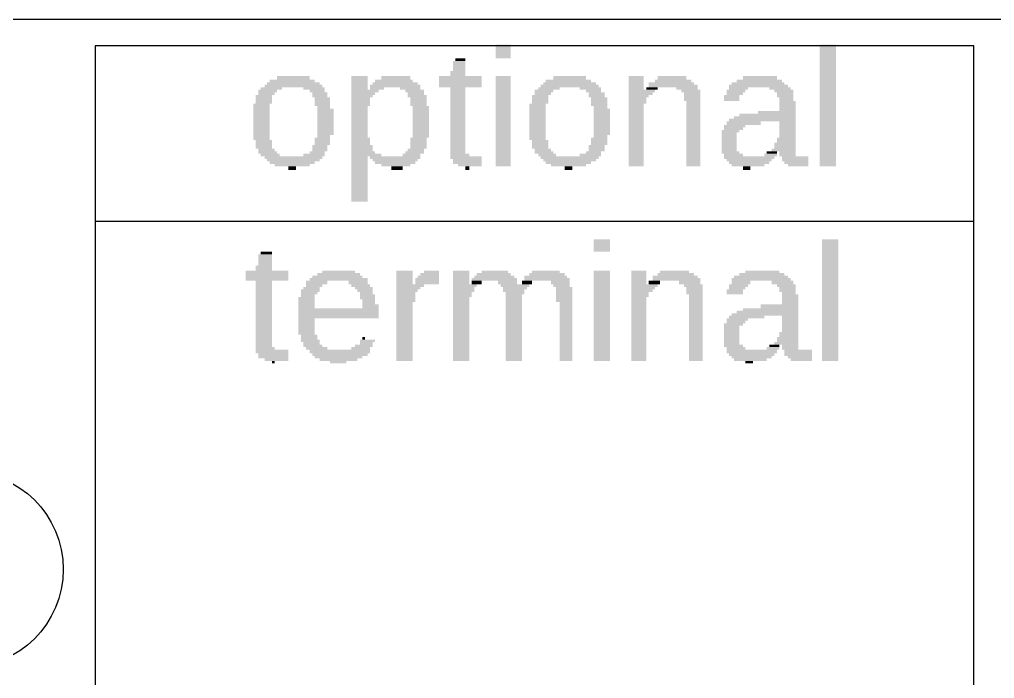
# Model space of a CAD drawing. Extents: x 0 to 25.4, y 0 to 17.8.
# Drawn here: x 8.5 to 16.26, y 12.53 to 17.78 of the extents above; entities that cross this region are included whole.
import ezdxf

# ---------------------------------------------------------------- set-up
doc = ezdxf.new("R2010")
doc.units = 0
for name, color, linetype in [('170', 40, 'CONTINUOUS'), ('20', 53, 'CONTINUOUS'), ('21', 53, 'CONTINUOUS')]:
    doc.layers.add(name, color=color, linetype=linetype)

# ---------------------------------------------------------------- blocks, each defined once
blk = doc.blocks.new('RECT')
blk.add_solid([(-0.5, -0.5), (0.5, -0.5), (-0.5, 0.5), (0.5, 0.5)])

msp = doc.modelspace()

# ---------------------------------------------------------------- linework, layer by layer
at = {"layer": '20'}
msp.add_line((22.86, 17.78), (2.54, 17.78), dxfattribs=at)
at = {"layer": '21'}
for p, q in [((16.1, 17.57), (9.1, 17.57)), ((9.1, 17.57), (9.1, 16.17)), ((16.1, 16.17), (16.1, 17.57)), ((9.1, 16.17), (9.1, 10.57)), ((16.1, 16.17), (9.1, 16.17)), ((16.1, 10.57), (16.1, 16.17))]:
    msp.add_line(p, q, dxfattribs=at)
msp.add_circle((8.0645, 13.3985), 0.7817, dxfattribs=at)

# ---------------------------------------------------------------- block references
at = {"layer": '170'}
for p, xscale, yscale in [((12.35, 17.5695), 0.12, 0.02), ((12.35, 17.5495), 0.12, 0.02), ((14.935, 17.5695), 0.13, 0.02), ((14.935, 17.5495), 0.13, 0.02), ((12.35, 17.5295), 0.12, 0.02), ((12.35, 17.5045), 0.12, 0.03), ((12.35, 17.4795), 0.12, 0.02), ((14.935, 17.5295), 0.13, 0.02), ((14.935, 17.5045), 0.13, 0.03), ((14.935, 17.4795), 0.13, 0.02), ((12, 17.4395), 0.1, 0.02), ((12, 17.4195), 0.1, 0.02), ((12, 17.3995), 0.1, 0.02), ((12.01, 17.4595), 0.08, 0.02), ((14.935, 17.4595), 0.13, 0.02), ((14.935, 17.4395), 0.13, 0.02), ((14.935, 17.4195), 0.13, 0.02), ((14.935, 17.3995), 0.13, 0.02), ((10.68, 17.3145), 0.26, 0.03), ((11.205, 17.3145), 0.13, 0.03), ((11.495, 17.3145), 0.23, 0.03), ((12.01, 17.3145), 0.34, 0.03), ((11.99, 17.3595), 0.12, 0.02), ((11.99, 17.3395), 0.12, 0.02), ((12, 17.3795), 0.1, 0.02), ((12.35, 17.3145), 0.12, 0.03), ((12.88, 17.3145), 0.26, 0.03), ((13.41, 17.3145), 0.12, 0.03), ((13.695, 17.3145), 0.23, 0.03), ((14.395, 17.3145), 0.27, 0.03), ((14.935, 17.3795), 0.13, 0.02), ((14.935, 17.3595), 0.13, 0.02), ((14.935, 17.3395), 0.13, 0.02), ((14.935, 17.3145), 0.13, 0.03), ((10.505, 17.2295), 0.17, 0.02), ((10.68, 17.2495), 0.46, 0.02), ((10.68, 17.2695), 0.42, 0.02), ((10.67, 17.2895), 0.36, 0.02), ((10.845, 17.2295), 0.17, 0.02), ((11.205, 17.2895), 0.13, 0.02), ((11.205, 17.2695), 0.13, 0.02), ((11.205, 17.2495), 0.13, 0.02), ((11.205, 17.2295), 0.13, 0.02), ((11.49, 17.2495), 0.4, 0.02), ((11.345, 17.2295), 0.11, 0.02), ((11.49, 17.2695), 0.36, 0.02), ((11.48, 17.2895), 0.3, 0.02), ((11.61, 17.2295), 0.16, 0.02), ((12.01, 17.2895), 0.34, 0.02), ((12.01, 17.2695), 0.34, 0.02), ((12.01, 17.2495), 0.34, 0.02), ((11.99, 17.2295), 0.12, 0.02), ((12.35, 17.2895), 0.12, 0.02), ((12.35, 17.2695), 0.12, 0.02), ((12.35, 17.2495), 0.12, 0.02), ((12.35, 17.2295), 0.12, 0.02), ((12.715, 17.2295), 0.17, 0.02), ((12.88, 17.2495), 0.46, 0.02), ((12.88, 17.2695), 0.42, 0.02), ((12.87, 17.2895), 0.36, 0.02), ((13.045, 17.2295), 0.17, 0.02), ((13.41, 17.2895), 0.12, 0.02), ((13.41, 17.2695), 0.12, 0.02), ((13.41, 17.2495), 0.12, 0.02), ((13.41, 17.2295), 0.12, 0.02), ((13.535, 17.2295), 0.09, 0.02), ((13.69, 17.2695), 0.36, 0.02), ((13.705, 17.2495), 0.39, 0.02), ((13.705, 17.2895), 0.29, 0.02), ((13.815, 17.2295), 0.17, 0.02), ((14.385, 17.2495), 0.47, 0.02), ((14.225, 17.2295), 0.15, 0.02), ((14.38, 17.2695), 0.42, 0.02), ((14.39, 17.2895), 0.36, 0.02), ((14.555, 17.2295), 0.17, 0.02), ((14.935, 17.2895), 0.13, 0.02), ((14.935, 17.2695), 0.13, 0.02), ((14.935, 17.2495), 0.13, 0.02), ((14.935, 17.2295), 0.13, 0.02), ((10.445, 17.1695), 0.13, 0.02), ((10.475, 17.2095), 0.15, 0.02), ((10.465, 17.1895), 0.13, 0.02), ((10.87, 17.2095), 0.12, 0.02), ((10.89, 17.1895), 0.12, 0.02), ((10.89, 17.1695), 0.12, 0.02), ((11.25, 17.2095), 0.22, 0.02), ((11.235, 17.1895), 0.19, 0.02), ((11.225, 17.1695), 0.17, 0.02), ((11.645, 17.2095), 0.15, 0.02), ((11.655, 17.1895), 0.13, 0.02), ((11.665, 17.1695), 0.15, 0.02), ((11.99, 17.2095), 0.12, 0.02), ((11.99, 17.1895), 0.12, 0.02), ((11.99, 17.1695), 0.12, 0.02), ((12.35, 17.2095), 0.12, 0.02), ((12.35, 17.1895), 0.12, 0.02), ((12.35, 17.1695), 0.12, 0.02), ((12.645, 17.1695), 0.13, 0.02), ((12.675, 17.2095), 0.15, 0.02), ((12.665, 17.1895), 0.13, 0.02), ((13.07, 17.2095), 0.12, 0.02), ((13.095, 17.1895), 0.13, 0.02), ((13.095, 17.1695), 0.13, 0.02), ((13.455, 17.2095), 0.21, 0.02), ((13.445, 17.1895), 0.19, 0.02), ((13.43, 17.1695), 0.16, 0.02), ((13.845, 17.2095), 0.15, 0.02), ((13.855, 17.1895), 0.13, 0.02), ((13.855, 17.1695), 0.13, 0.02), ((14.17, 17.1695), 0.12, 0.02), ((14.205, 17.2095), 0.15, 0.02), ((14.195, 17.1895), 0.13, 0.02), ((14.585, 17.2095), 0.15, 0.02), ((14.595, 17.1895), 0.13, 0.02), ((14.595, 17.1695), 0.13, 0.02), ((14.935, 17.2095), 0.13, 0.02), ((14.935, 17.1895), 0.13, 0.02), ((14.935, 17.1695), 0.13, 0.02), ((10.425, 17.0995), 0.13, 0.02), ((10.425, 17.0795), 0.13, 0.02), ((10.445, 17.1445), 0.13, 0.03), ((10.445, 17.1195), 0.13, 0.02), ((10.91, 17.1445), 0.12, 0.03), ((10.91, 17.1195), 0.12, 0.02), ((10.91, 17.0995), 0.12, 0.02), ((10.92, 17.0795), 0.1, 0.02), ((11.215, 17.1445), 0.15, 0.03), ((11.215, 17.1195), 0.15, 0.02), ((11.215, 17.0995), 0.15, 0.02), ((11.205, 17.0795), 0.13, 0.02), ((11.675, 17.1445), 0.13, 0.03), ((11.675, 17.1195), 0.13, 0.02), ((11.675, 17.0995), 0.13, 0.02), ((11.695, 17.0795), 0.13, 0.02), ((11.99, 17.1445), 0.12, 0.03), ((11.99, 17.1195), 0.12, 0.02), ((11.99, 17.0995), 0.12, 0.02), ((11.99, 17.0795), 0.12, 0.02), ((12.35, 17.1445), 0.12, 0.03), ((12.35, 17.1195), 0.12, 0.02), ((12.35, 17.0995), 0.12, 0.02), ((12.35, 17.0795), 0.12, 0.02), ((12.625, 17.0995), 0.13, 0.02), ((12.625, 17.0795), 0.13, 0.02), ((12.645, 17.1445), 0.13, 0.03), ((12.645, 17.1195), 0.13, 0.02), ((13.115, 17.1445), 0.13, 0.03), ((13.115, 17.1195), 0.13, 0.02), ((13.115, 17.0995), 0.13, 0.02), ((13.125, 17.0795), 0.11, 0.02), ((13.42, 17.1445), 0.14, 0.03), ((13.42, 17.1195), 0.14, 0.02), ((13.41, 17.0995), 0.12, 0.02), ((13.41, 17.0795), 0.12, 0.02), ((13.855, 17.1445), 0.13, 0.03), ((13.865, 17.1195), 0.11, 0.02), ((13.865, 17.0995), 0.11, 0.02), ((13.865, 17.0795), 0.11, 0.02), ((14.17, 17.1445), 0.12, 0.03), ((14.605, 17.1445), 0.11, 0.03), ((14.615, 17.1195), 0.13, 0.02), ((14.615, 17.0995), 0.13, 0.02), ((14.615, 17.0795), 0.13, 0.02), ((14.935, 17.1445), 0.13, 0.03), ((14.935, 17.1195), 0.13, 0.02), ((14.935, 17.0995), 0.13, 0.02), ((14.935, 17.0795), 0.13, 0.02), ((10.425, 17.0595), 0.13, 0.02), ((10.425, 17.0395), 0.13, 0.02), ((10.425, 17.0195), 0.13, 0.02), ((10.425, 16.9995), 0.13, 0.02), ((10.935, 17.0595), 0.13, 0.02), ((10.935, 17.0395), 0.13, 0.02), ((10.935, 17.0195), 0.13, 0.02), ((10.935, 16.9995), 0.13, 0.02), ((11.205, 17.0595), 0.13, 0.02), ((11.205, 17.0395), 0.13, 0.02), ((11.205, 17.0195), 0.13, 0.02), ((11.205, 16.9995), 0.13, 0.02), ((11.695, 17.0595), 0.13, 0.02), ((11.695, 17.0395), 0.13, 0.02), ((11.695, 17.0195), 0.13, 0.02), ((11.695, 16.9995), 0.13, 0.02), ((11.99, 17.0595), 0.12, 0.02), ((11.99, 17.0395), 0.12, 0.02), ((11.99, 17.0195), 0.12, 0.02), ((11.99, 16.9995), 0.12, 0.02), ((12.35, 17.0595), 0.12, 0.02), ((12.35, 17.0395), 0.12, 0.02), ((12.35, 17.0195), 0.12, 0.02), ((12.35, 16.9995), 0.12, 0.02), ((12.625, 17.0595), 0.13, 0.02), ((12.625, 17.0395), 0.13, 0.02), ((12.625, 17.0195), 0.13, 0.02), ((12.625, 16.9995), 0.13, 0.02), ((13.135, 17.0595), 0.13, 0.02), ((13.135, 17.0395), 0.13, 0.02), ((13.135, 17.0195), 0.13, 0.02), ((13.135, 16.9995), 0.13, 0.02), ((13.41, 17.0595), 0.12, 0.02), ((13.41, 17.0395), 0.12, 0.02), ((13.41, 17.0195), 0.12, 0.02), ((13.41, 16.9995), 0.12, 0.02), ((13.865, 17.0595), 0.11, 0.02), ((13.865, 17.0395), 0.11, 0.02), ((13.865, 17.0195), 0.11, 0.02), ((13.865, 16.9995), 0.11, 0.02), ((14.435, 16.9995), 0.49, 0.02), ((14.455, 17.0195), 0.45, 0.02), ((14.53, 17.0395), 0.3, 0.02), ((14.615, 17.0595), 0.13, 0.02), ((14.935, 17.0595), 0.13, 0.02), ((14.935, 17.0395), 0.13, 0.02), ((14.935, 17.0195), 0.13, 0.02), ((14.935, 16.9995), 0.13, 0.02), ((10.425, 16.9795), 0.13, 0.02), ((10.425, 16.9545), 0.13, 0.03), ((10.425, 16.9295), 0.13, 0.02), ((10.935, 16.9795), 0.13, 0.02), ((10.935, 16.9545), 0.13, 0.03), ((10.935, 16.9295), 0.13, 0.02), ((11.205, 16.9795), 0.13, 0.02), ((11.205, 16.9545), 0.13, 0.03), ((11.205, 16.9295), 0.13, 0.02), ((11.695, 16.9795), 0.13, 0.02), ((11.695, 16.9545), 0.13, 0.03), ((11.695, 16.9295), 0.13, 0.02), ((11.99, 16.9795), 0.12, 0.02), ((11.99, 16.9545), 0.12, 0.03), ((11.99, 16.9295), 0.12, 0.02), ((12.35, 16.9795), 0.12, 0.02), ((12.35, 16.9545), 0.12, 0.03), ((12.35, 16.9295), 0.12, 0.02), ((12.625, 16.9795), 0.13, 0.02), ((12.625, 16.9545), 0.13, 0.03), ((12.625, 16.9295), 0.13, 0.02), ((13.135, 16.9795), 0.13, 0.02), ((13.135, 16.9545), 0.13, 0.03), ((13.135, 16.9295), 0.13, 0.02), ((13.41, 16.9795), 0.12, 0.02), ((13.41, 16.9545), 0.12, 0.03), ((13.41, 16.9295), 0.12, 0.02), ((13.865, 16.9795), 0.11, 0.02), ((13.865, 16.9545), 0.11, 0.03), ((13.865, 16.9295), 0.11, 0.02), ((14.195, 16.9295), 0.17, 0.02), ((14.265, 16.9545), 0.27, 0.03), ((14.415, 16.9795), 0.53, 0.02), ((14.615, 16.9545), 0.13, 0.03), ((14.615, 16.9295), 0.13, 0.02), ((14.935, 16.9795), 0.13, 0.02), ((14.935, 16.9545), 0.13, 0.03), ((14.935, 16.9295), 0.13, 0.02), ((10.425, 16.9095), 0.13, 0.02), ((10.425, 16.8895), 0.13, 0.02), ((10.425, 16.8695), 0.13, 0.02), ((10.425, 16.8495), 0.13, 0.02), ((10.935, 16.9095), 0.13, 0.02), ((10.935, 16.8895), 0.13, 0.02), ((10.935, 16.8695), 0.13, 0.02), ((10.92, 16.8495), 0.1, 0.02), ((11.205, 16.9095), 0.13, 0.02), ((11.205, 16.8895), 0.13, 0.02), ((11.205, 16.8695), 0.13, 0.02), ((11.205, 16.8495), 0.13, 0.02), ((11.695, 16.9095), 0.13, 0.02), ((11.695, 16.8895), 0.13, 0.02), ((11.695, 16.8695), 0.13, 0.02), ((11.695, 16.8495), 0.13, 0.02), ((11.99, 16.9095), 0.12, 0.02), ((11.99, 16.8895), 0.12, 0.02), ((11.99, 16.8695), 0.12, 0.02), ((11.99, 16.8495), 0.12, 0.02), ((12.35, 16.9095), 0.12, 0.02), ((12.35, 16.8895), 0.12, 0.02), ((12.35, 16.8695), 0.12, 0.02), ((12.35, 16.8495), 0.12, 0.02), ((12.625, 16.9095), 0.13, 0.02), ((12.625, 16.8895), 0.13, 0.02), ((12.625, 16.8695), 0.13, 0.02), ((12.625, 16.8495), 0.13, 0.02), ((13.135, 16.9095), 0.13, 0.02), ((13.135, 16.8895), 0.13, 0.02), ((13.135, 16.8695), 0.13, 0.02), ((13.125, 16.8495), 0.11, 0.02), ((13.41, 16.9095), 0.12, 0.02), ((13.41, 16.8895), 0.12, 0.02), ((13.41, 16.8695), 0.12, 0.02), ((13.41, 16.8495), 0.12, 0.02), ((13.865, 16.9095), 0.11, 0.02), ((13.865, 16.8895), 0.11, 0.02), ((13.865, 16.8695), 0.11, 0.02), ((13.865, 16.8495), 0.11, 0.02), ((14.16, 16.8895), 0.14, 0.02), ((14.15, 16.8695), 0.12, 0.02), ((14.15, 16.8495), 0.12, 0.02), ((14.185, 16.9095), 0.15, 0.02), ((14.615, 16.9095), 0.13, 0.02), ((14.615, 16.8895), 0.13, 0.02), ((14.615, 16.8695), 0.13, 0.02), ((14.615, 16.8495), 0.13, 0.02), ((14.935, 16.9095), 0.13, 0.02), ((14.935, 16.8895), 0.13, 0.02), ((14.935, 16.8695), 0.13, 0.02), ((14.935, 16.8495), 0.13, 0.02), ((10.425, 16.8295), 0.13, 0.02), ((10.445, 16.8095), 0.13, 0.02), ((10.445, 16.7895), 0.13, 0.02), ((10.445, 16.7645), 0.13, 0.03), ((10.89, 16.7645), 0.12, 0.03), ((10.91, 16.8295), 0.12, 0.02), ((10.91, 16.8095), 0.12, 0.02), ((10.91, 16.7895), 0.12, 0.02), ((11.215, 16.8295), 0.15, 0.02), ((11.215, 16.8095), 0.15, 0.02), ((11.215, 16.7895), 0.15, 0.02), ((11.225, 16.7645), 0.17, 0.03), ((11.675, 16.8295), 0.13, 0.02), ((11.675, 16.8095), 0.13, 0.02), ((11.675, 16.7895), 0.13, 0.02), ((11.675, 16.7645), 0.13, 0.03), ((11.99, 16.8295), 0.12, 0.02), ((11.99, 16.8095), 0.12, 0.02), ((11.99, 16.7895), 0.12, 0.02), ((11.99, 16.7645), 0.12, 0.03), ((12.35, 16.8295), 0.12, 0.02), ((12.35, 16.8095), 0.12, 0.02), ((12.35, 16.7895), 0.12, 0.02), ((12.35, 16.7645), 0.12, 0.03), ((12.625, 16.8295), 0.13, 0.02), ((12.645, 16.8095), 0.13, 0.02), ((12.645, 16.7895), 0.13, 0.02), ((12.645, 16.7645), 0.13, 0.03), ((13.095, 16.7645), 0.13, 0.03), ((13.115, 16.8295), 0.13, 0.02), ((13.115, 16.8095), 0.13, 0.02), ((13.115, 16.7895), 0.13, 0.02), ((13.41, 16.8295), 0.12, 0.02), ((13.41, 16.8095), 0.12, 0.02), ((13.41, 16.7895), 0.12, 0.02), ((13.41, 16.7645), 0.12, 0.03), ((13.865, 16.8295), 0.11, 0.02), ((13.865, 16.8095), 0.11, 0.02), ((13.865, 16.7895), 0.11, 0.02), ((13.865, 16.7645), 0.11, 0.03), ((14.15, 16.8295), 0.12, 0.02), ((14.15, 16.8095), 0.12, 0.02), ((14.15, 16.7895), 0.12, 0.02), ((14.15, 16.7645), 0.12, 0.03), ((14.595, 16.7895), 0.17, 0.02), ((14.595, 16.7645), 0.17, 0.03), ((14.605, 16.8295), 0.15, 0.02), ((14.605, 16.8095), 0.15, 0.02), ((14.935, 16.8295), 0.13, 0.02), ((14.935, 16.8095), 0.13, 0.02), ((14.935, 16.7895), 0.13, 0.02), ((14.935, 16.7645), 0.13, 0.03), ((10.465, 16.7395), 0.13, 0.02), ((10.475, 16.7195), 0.15, 0.02), ((10.495, 16.6995), 0.15, 0.02), ((10.845, 16.6995), 0.17, 0.02), ((10.87, 16.7195), 0.12, 0.02), ((10.89, 16.7395), 0.12, 0.02), ((11.225, 16.7395), 0.17, 0.02), ((11.235, 16.7195), 0.19, 0.02), ((11.26, 16.6995), 0.24, 0.02), ((11.62, 16.6995), 0.14, 0.02), ((11.645, 16.7195), 0.15, 0.02), ((11.655, 16.7395), 0.13, 0.02), ((11.99, 16.7395), 0.12, 0.02), ((11.99, 16.7195), 0.12, 0.02), ((12.005, 16.6995), 0.15, 0.02), ((12.35, 16.7395), 0.12, 0.02), ((12.35, 16.7195), 0.12, 0.02), ((12.35, 16.6995), 0.12, 0.02), ((12.665, 16.7395), 0.13, 0.02), ((12.675, 16.7195), 0.15, 0.02), ((12.7, 16.6995), 0.14, 0.02), ((13.045, 16.6995), 0.17, 0.02), ((13.07, 16.7195), 0.12, 0.02), ((13.095, 16.7395), 0.13, 0.02), ((13.41, 16.7395), 0.12, 0.02), ((13.41, 16.7195), 0.12, 0.02), ((13.41, 16.6995), 0.12, 0.02), ((13.865, 16.7395), 0.11, 0.02), ((13.865, 16.7195), 0.11, 0.02), ((13.865, 16.6995), 0.11, 0.02), ((14.15, 16.7395), 0.12, 0.02), ((14.16, 16.7195), 0.14, 0.02), ((14.185, 16.6995), 0.15, 0.02), ((14.48, 16.6995), 0.1, 0.02), ((14.49, 16.7195), 0.08, 0.02), ((14.585, 16.7395), 0.19, 0.02), ((14.615, 16.7195), 0.13, 0.02), ((14.615, 16.6995), 0.13, 0.02), ((14.935, 16.7395), 0.13, 0.02), ((14.935, 16.7195), 0.13, 0.02), ((14.935, 16.6995), 0.13, 0.02), ((10.68, 16.6795), 0.46, 0.02), ((10.68, 16.6595), 0.42, 0.02), ((10.67, 16.6395), 0.36, 0.02), ((10.67, 16.6195), 0.28, 0.02), ((11.205, 16.6795), 0.13, 0.02), ((11.205, 16.6595), 0.13, 0.02), ((11.205, 16.6395), 0.13, 0.02), ((11.205, 16.6195), 0.13, 0.02), ((11.49, 16.6795), 0.4, 0.02), ((11.49, 16.6595), 0.36, 0.02), ((11.49, 16.6395), 0.32, 0.02), ((11.495, 16.6195), 0.23, 0.02), ((12.055, 16.6795), 0.25, 0.02), ((12.065, 16.6595), 0.23, 0.02), ((12.065, 16.6395), 0.23, 0.02), ((12.085, 16.6195), 0.19, 0.02), ((12.35, 16.6795), 0.12, 0.02), ((12.35, 16.6595), 0.12, 0.02), ((12.35, 16.6395), 0.12, 0.02), ((12.35, 16.6195), 0.12, 0.02), ((12.88, 16.6795), 0.46, 0.02), ((12.88, 16.6595), 0.42, 0.02), ((12.87, 16.6395), 0.36, 0.02), ((12.87, 16.6195), 0.28, 0.02), ((13.41, 16.6795), 0.12, 0.02), ((13.41, 16.6595), 0.12, 0.02), ((13.41, 16.6395), 0.12, 0.02), ((13.41, 16.6195), 0.12, 0.02), ((13.865, 16.6795), 0.11, 0.02), ((13.865, 16.6595), 0.11, 0.02), ((13.865, 16.6395), 0.11, 0.02), ((13.865, 16.6195), 0.11, 0.02), ((14.31, 16.6795), 0.4, 0.02), ((14.31, 16.6595), 0.36, 0.02), ((14.31, 16.6395), 0.32, 0.02), ((14.3, 16.6195), 0.26, 0.02), ((14.675, 16.6795), 0.21, 0.02), ((14.675, 16.6595), 0.21, 0.02), ((14.685, 16.6395), 0.19, 0.02), ((14.7, 16.6195), 0.16, 0.02), ((14.935, 16.6795), 0.13, 0.02), ((14.935, 16.6595), 0.13, 0.02), ((14.935, 16.6395), 0.13, 0.02), ((14.935, 16.6195), 0.13, 0.02), ((10.67, 16.5945), 0.06, 0.03), ((11.205, 16.5945), 0.13, 0.03), ((11.205, 16.5695), 0.13, 0.02), ((11.205, 16.5495), 0.13, 0.02), ((11.505, 16.5945), 0.09, 0.03), ((12.065, 16.5945), 0.03, 0.03), ((12.87, 16.5945), 0.06, 0.03), ((14.29, 16.5945), 0.06, 0.03), ((11.205, 16.5295), 0.13, 0.02), ((11.205, 16.5095), 0.13, 0.02), ((11.205, 16.4895), 0.13, 0.02), ((11.205, 16.4695), 0.13, 0.02), ((11.205, 16.4495), 0.13, 0.02), ((11.205, 16.4295), 0.13, 0.02), ((11.205, 16.4045), 0.13, 0.03), ((11.205, 16.3795), 0.13, 0.02), ((11.205, 16.3595), 0.13, 0.02), ((11.205, 16.3395), 0.13, 0.02), ((13.135, 16.0195), 0.13, 0.02), ((13.135, 15.9995), 0.13, 0.02), ((14.955, 16.0195), 0.13, 0.02), ((14.955, 15.9995), 0.13, 0.02), ((10.465, 15.9195), 0.09, 0.02), ((13.135, 15.9795), 0.13, 0.02), ((13.135, 15.9595), 0.13, 0.02), ((13.135, 15.9395), 0.13, 0.02), ((14.955, 15.9795), 0.13, 0.02), ((14.955, 15.9595), 0.13, 0.02), ((14.955, 15.9395), 0.13, 0.02), ((14.955, 15.9195), 0.13, 0.02), ((10.455, 15.8995), 0.11, 0.02), ((10.455, 15.8745), 0.11, 0.03), ((10.455, 15.8495), 0.11, 0.02), ((14.955, 15.8995), 0.13, 0.02), ((14.955, 15.8745), 0.13, 0.03), ((14.955, 15.8495), 0.13, 0.02), ((10.47, 15.7695), 0.34, 0.02), ((10.445, 15.8095), 0.13, 0.02), ((10.445, 15.7895), 0.13, 0.02), ((10.455, 15.8295), 0.11, 0.02), ((11.04, 15.7695), 0.26, 0.02), ((11.565, 15.7695), 0.13, 0.02), ((11.78, 15.7695), 0.12, 0.02), ((12.015, 15.7695), 0.13, 0.02), ((12.285, 15.7695), 0.21, 0.02), ((12.69, 15.7695), 0.22, 0.02), ((13.135, 15.7695), 0.13, 0.02), ((13.43, 15.7695), 0.12, 0.02), ((13.715, 15.7695), 0.23, 0.02), ((14.415, 15.7695), 0.27, 0.02), ((14.955, 15.8295), 0.13, 0.02), ((14.955, 15.8095), 0.13, 0.02), ((14.955, 15.7895), 0.13, 0.02), ((14.955, 15.7695), 0.13, 0.02), ((10.47, 15.7495), 0.34, 0.02), ((10.47, 15.7295), 0.34, 0.02), ((10.47, 15.7095), 0.34, 0.02), ((10.445, 15.6845), 0.13, 0.03), ((10.865, 15.6845), 0.17, 0.03), ((11.04, 15.7095), 0.46, 0.02), ((11.03, 15.7295), 0.4, 0.02), ((11.04, 15.7495), 0.34, 0.02), ((11.195, 15.6845), 0.15, 0.03), ((11.565, 15.7495), 0.13, 0.02), ((11.565, 15.7295), 0.13, 0.02), ((11.565, 15.7095), 0.13, 0.02), ((11.565, 15.6845), 0.13, 0.03), ((11.745, 15.7095), 0.19, 0.02), ((11.745, 15.6845), 0.19, 0.03), ((11.755, 15.7295), 0.17, 0.02), ((11.765, 15.7495), 0.15, 0.02), ((12.015, 15.7495), 0.13, 0.02), ((12.015, 15.7295), 0.13, 0.02), ((12.015, 15.7095), 0.13, 0.02), ((12.015, 15.6845), 0.13, 0.03), ((12.28, 15.7095), 0.36, 0.02), ((12.14, 15.6845), 0.08, 0.03), ((12.28, 15.7295), 0.32, 0.02), ((12.275, 15.7495), 0.27, 0.02), ((12.385, 15.6845), 0.15, 0.03), ((12.54, 15.6845), 0.08, 0.03), ((12.69, 15.7295), 0.34, 0.02), ((12.7, 15.7095), 0.36, 0.02), ((12.7, 15.7495), 0.28, 0.02), ((12.805, 15.6845), 0.15, 0.03), ((13.135, 15.7495), 0.13, 0.02), ((13.135, 15.7295), 0.13, 0.02), ((13.135, 15.7095), 0.13, 0.02), ((13.135, 15.6845), 0.13, 0.03), ((13.43, 15.7495), 0.12, 0.02), ((13.43, 15.7295), 0.12, 0.02), ((13.43, 15.7095), 0.12, 0.02), ((13.43, 15.6845), 0.12, 0.03), ((13.555, 15.6845), 0.09, 0.03), ((13.72, 15.7295), 0.36, 0.02), ((13.73, 15.7095), 0.38, 0.02), ((13.725, 15.7495), 0.29, 0.02), ((13.835, 15.6845), 0.17, 0.03), ((14.405, 15.7095), 0.47, 0.02), ((14.245, 15.6845), 0.15, 0.03), ((14.405, 15.7295), 0.43, 0.02), ((14.41, 15.7495), 0.36, 0.02), ((14.575, 15.6845), 0.17, 0.03), ((14.955, 15.7495), 0.13, 0.02), ((14.955, 15.7295), 0.13, 0.02), ((14.955, 15.7095), 0.13, 0.02), ((14.955, 15.6845), 0.13, 0.03), ((10.445, 15.6595), 0.13, 0.02), ((10.445, 15.6395), 0.13, 0.02), ((10.445, 15.6195), 0.13, 0.02), ((10.445, 15.5995), 0.13, 0.02), ((10.815, 15.6195), 0.15, 0.02), ((10.805, 15.5995), 0.13, 0.02), ((10.825, 15.6395), 0.13, 0.02), ((10.845, 15.6595), 0.13, 0.02), ((11.215, 15.6595), 0.15, 0.02), ((11.24, 15.6395), 0.14, 0.02), ((11.25, 15.6195), 0.12, 0.02), ((11.26, 15.5995), 0.1, 0.02), ((11.61, 15.6595), 0.22, 0.02), ((11.595, 15.6395), 0.19, 0.02), ((11.585, 15.6195), 0.17, 0.02), ((11.575, 15.5995), 0.15, 0.02), ((12.045, 15.6595), 0.19, 0.02), ((12.035, 15.6395), 0.17, 0.02), ((12.035, 15.6195), 0.17, 0.02), ((12.025, 15.5995), 0.15, 0.02), ((12.445, 15.6595), 0.23, 0.02), ((12.445, 15.6395), 0.19, 0.02), ((12.435, 15.6195), 0.17, 0.02), ((12.445, 15.5995), 0.15, 0.02), ((12.815, 15.6595), 0.13, 0.02), ((12.835, 15.6395), 0.13, 0.02), ((12.835, 15.6195), 0.13, 0.02), ((12.835, 15.5995), 0.13, 0.02), ((13.135, 15.6595), 0.13, 0.02), ((13.135, 15.6395), 0.13, 0.02), ((13.135, 15.6195), 0.13, 0.02), ((13.135, 15.5995), 0.13, 0.02), ((13.475, 15.6595), 0.21, 0.02), ((13.465, 15.6395), 0.19, 0.02), ((13.455, 15.6195), 0.17, 0.02), ((13.44, 15.5995), 0.14, 0.02), ((13.865, 15.6595), 0.15, 0.02), ((13.875, 15.6395), 0.13, 0.02), ((13.875, 15.6195), 0.13, 0.02), ((13.875, 15.5995), 0.13, 0.02), ((14.195, 15.6195), 0.13, 0.02), ((14.195, 15.5995), 0.13, 0.02), ((14.225, 15.6595), 0.15, 0.02), ((14.215, 15.6395), 0.13, 0.02), ((14.605, 15.6595), 0.15, 0.02), ((14.615, 15.6395), 0.13, 0.02), ((14.615, 15.6195), 0.13, 0.02), ((14.625, 15.5995), 0.11, 0.02), ((14.955, 15.6595), 0.13, 0.02), ((14.955, 15.6395), 0.13, 0.02), ((14.955, 15.6195), 0.13, 0.02), ((14.955, 15.5995), 0.13, 0.02), ((10.445, 15.5795), 0.13, 0.02), ((10.445, 15.5595), 0.13, 0.02), ((10.445, 15.5395), 0.13, 0.02), ((10.785, 15.5595), 0.13, 0.02), ((10.785, 15.5395), 0.13, 0.02), ((10.795, 15.5795), 0.11, 0.02), ((11.27, 15.5795), 0.12, 0.02), ((11.27, 15.5595), 0.12, 0.02), ((11.28, 15.5395), 0.1, 0.02), ((11.575, 15.5795), 0.15, 0.02), ((11.575, 15.5595), 0.15, 0.02), ((11.575, 15.5395), 0.15, 0.02), ((12.025, 15.5795), 0.15, 0.02), ((12.015, 15.5595), 0.13, 0.02), ((12.015, 15.5395), 0.13, 0.02), ((12.435, 15.5795), 0.13, 0.02), ((12.435, 15.5595), 0.13, 0.02), ((12.435, 15.5395), 0.13, 0.02), ((12.835, 15.5795), 0.13, 0.02), ((12.835, 15.5595), 0.13, 0.02), ((12.835, 15.5395), 0.13, 0.02), ((13.135, 15.5795), 0.13, 0.02), ((13.135, 15.5595), 0.13, 0.02), ((13.135, 15.5395), 0.13, 0.02), ((13.44, 15.5795), 0.14, 0.02), ((13.43, 15.5595), 0.12, 0.02), ((13.43, 15.5395), 0.12, 0.02), ((13.885, 15.5795), 0.11, 0.02), ((13.885, 15.5595), 0.11, 0.02), ((13.885, 15.5395), 0.11, 0.02), ((14.635, 15.5795), 0.13, 0.02), ((14.635, 15.5595), 0.13, 0.02), ((14.635, 15.5395), 0.13, 0.02), ((14.955, 15.5795), 0.13, 0.02), ((14.955, 15.5595), 0.13, 0.02), ((14.955, 15.5395), 0.13, 0.02), ((10.445, 15.5195), 0.13, 0.02), ((10.445, 15.4945), 0.13, 0.03), ((10.445, 15.4695), 0.13, 0.02), ((10.445, 15.4495), 0.13, 0.02), ((10.785, 15.5195), 0.13, 0.02), ((10.785, 15.4945), 0.13, 0.03), ((11.04, 15.4695), 0.64, 0.02), ((11.04, 15.4495), 0.64, 0.02), ((11.28, 15.5195), 0.1, 0.02), ((11.295, 15.4945), 0.13, 0.03), ((11.565, 15.5195), 0.13, 0.02), ((11.565, 15.4945), 0.13, 0.03), ((11.565, 15.4695), 0.13, 0.02), ((11.565, 15.4495), 0.13, 0.02), ((12.015, 15.5195), 0.13, 0.02), ((12.015, 15.4945), 0.13, 0.03), ((12.015, 15.4695), 0.13, 0.02), ((12.015, 15.4495), 0.13, 0.02), ((12.435, 15.5195), 0.13, 0.02), ((12.435, 15.4945), 0.13, 0.03), ((12.435, 15.4695), 0.13, 0.02), ((12.435, 15.4495), 0.13, 0.02), ((12.85, 15.5195), 0.1, 0.02), ((12.85, 15.4945), 0.1, 0.03), ((12.85, 15.4695), 0.1, 0.02), ((12.85, 15.4495), 0.1, 0.02), ((13.135, 15.5195), 0.13, 0.02), ((13.135, 15.4945), 0.13, 0.03), ((13.135, 15.4695), 0.13, 0.02), ((13.135, 15.4495), 0.13, 0.02), ((13.43, 15.5195), 0.12, 0.02), ((13.43, 15.4945), 0.12, 0.03), ((13.43, 15.4695), 0.12, 0.02), ((13.43, 15.4495), 0.12, 0.02), ((13.885, 15.5195), 0.11, 0.02), ((13.885, 15.4945), 0.11, 0.03), ((13.885, 15.4695), 0.11, 0.02), ((13.885, 15.4495), 0.11, 0.02), ((14.455, 15.4495), 0.49, 0.02), ((14.48, 15.4695), 0.44, 0.02), ((14.55, 15.4945), 0.3, 0.03), ((14.635, 15.5195), 0.13, 0.02), ((14.955, 15.5195), 0.13, 0.02), ((14.955, 15.4945), 0.13, 0.03), ((14.955, 15.4695), 0.13, 0.02), ((14.955, 15.4495), 0.13, 0.02), ((10.445, 15.4295), 0.13, 0.02), ((10.445, 15.4095), 0.13, 0.02), ((10.445, 15.3895), 0.13, 0.02), ((10.445, 15.3695), 0.13, 0.02), ((11.04, 15.4295), 0.64, 0.02), ((11.04, 15.4095), 0.64, 0.02), ((10.785, 15.3895), 0.13, 0.02), ((10.785, 15.3695), 0.13, 0.02), ((11.565, 15.4295), 0.13, 0.02), ((11.565, 15.4095), 0.13, 0.02), ((11.565, 15.3895), 0.13, 0.02), ((11.565, 15.3695), 0.13, 0.02), ((12.015, 15.4295), 0.13, 0.02), ((12.015, 15.4095), 0.13, 0.02), ((12.015, 15.3895), 0.13, 0.02), ((12.015, 15.3695), 0.13, 0.02), ((12.435, 15.4295), 0.13, 0.02), ((12.435, 15.4095), 0.13, 0.02), ((12.435, 15.3895), 0.13, 0.02), ((12.435, 15.3695), 0.13, 0.02), ((12.85, 15.4295), 0.1, 0.02), ((12.85, 15.4095), 0.1, 0.02), ((12.85, 15.3895), 0.1, 0.02), ((12.85, 15.3695), 0.1, 0.02), ((13.135, 15.4295), 0.13, 0.02), ((13.135, 15.4095), 0.13, 0.02), ((13.135, 15.3895), 0.13, 0.02), ((13.135, 15.3695), 0.13, 0.02), ((13.43, 15.4295), 0.12, 0.02), ((13.43, 15.4095), 0.12, 0.02), ((13.43, 15.3895), 0.12, 0.02), ((13.43, 15.3695), 0.12, 0.02), ((13.885, 15.4295), 0.11, 0.02), ((13.885, 15.4095), 0.11, 0.02), ((13.885, 15.3895), 0.11, 0.02), ((13.885, 15.3695), 0.11, 0.02), ((14.215, 15.3895), 0.17, 0.02), ((14.205, 15.3695), 0.15, 0.02), ((14.29, 15.4095), 0.28, 0.02), ((14.435, 15.4295), 0.53, 0.02), ((14.635, 15.4095), 0.13, 0.02), ((14.635, 15.3895), 0.13, 0.02), ((14.635, 15.3695), 0.13, 0.02), ((14.955, 15.4295), 0.13, 0.02), ((14.955, 15.4095), 0.13, 0.02), ((14.955, 15.3895), 0.13, 0.02), ((14.955, 15.3695), 0.13, 0.02), ((10.445, 15.3495), 0.13, 0.02), ((10.445, 15.3245), 0.13, 0.03), ((10.445, 15.2995), 0.13, 0.02), ((10.785, 15.3495), 0.13, 0.02), ((10.785, 15.3245), 0.13, 0.03), ((10.785, 15.2995), 0.13, 0.02), ((11.565, 15.3495), 0.13, 0.02), ((11.565, 15.3245), 0.13, 0.03), ((11.565, 15.2995), 0.13, 0.02), ((12.015, 15.3495), 0.13, 0.02), ((12.015, 15.3245), 0.13, 0.03), ((12.015, 15.2995), 0.13, 0.02), ((12.435, 15.3495), 0.13, 0.02), ((12.435, 15.3245), 0.13, 0.03), ((12.435, 15.2995), 0.13, 0.02), ((12.85, 15.3495), 0.1, 0.02), ((12.85, 15.3245), 0.1, 0.03), ((12.85, 15.2995), 0.1, 0.02), ((13.135, 15.3495), 0.13, 0.02), ((13.135, 15.3245), 0.13, 0.03), ((13.135, 15.2995), 0.13, 0.02), ((13.43, 15.3495), 0.12, 0.02), ((13.43, 15.3245), 0.12, 0.03), ((13.43, 15.2995), 0.12, 0.02), ((13.885, 15.3495), 0.11, 0.02), ((13.885, 15.3245), 0.11, 0.03), ((13.885, 15.2995), 0.11, 0.02), ((14.185, 15.3495), 0.15, 0.02), ((14.17, 15.3245), 0.12, 0.03), ((14.17, 15.2995), 0.12, 0.02), ((14.635, 15.3495), 0.13, 0.02), ((14.635, 15.3245), 0.13, 0.03), ((14.635, 15.2995), 0.13, 0.02), ((14.955, 15.3495), 0.13, 0.02), ((14.955, 15.3245), 0.13, 0.03), ((14.955, 15.2995), 0.13, 0.02), ((10.445, 15.2795), 0.13, 0.02), ((10.445, 15.2595), 0.13, 0.02), ((10.445, 15.2395), 0.13, 0.02), ((10.445, 15.2195), 0.13, 0.02), ((10.785, 15.2795), 0.13, 0.02), ((10.805, 15.2595), 0.13, 0.02), ((10.805, 15.2395), 0.13, 0.02), ((10.815, 15.2195), 0.15, 0.02), ((11.27, 15.2195), 0.12, 0.02), ((11.24, 15.2395), 0.02, 0.02), ((11.565, 15.2795), 0.13, 0.02), ((11.565, 15.2595), 0.13, 0.02), ((11.565, 15.2395), 0.13, 0.02), ((11.565, 15.2195), 0.13, 0.02), ((12.015, 15.2795), 0.13, 0.02), ((12.015, 15.2595), 0.13, 0.02), ((12.015, 15.2395), 0.13, 0.02), ((12.015, 15.2195), 0.13, 0.02), ((12.435, 15.2795), 0.13, 0.02), ((12.435, 15.2595), 0.13, 0.02), ((12.435, 15.2395), 0.13, 0.02), ((12.435, 15.2195), 0.13, 0.02), ((12.85, 15.2795), 0.1, 0.02), ((12.85, 15.2595), 0.1, 0.02), ((12.85, 15.2395), 0.1, 0.02), ((12.85, 15.2195), 0.1, 0.02), ((13.135, 15.2795), 0.13, 0.02), ((13.135, 15.2595), 0.13, 0.02), ((13.135, 15.2395), 0.13, 0.02), ((13.135, 15.2195), 0.13, 0.02), ((13.43, 15.2795), 0.12, 0.02), ((13.43, 15.2595), 0.12, 0.02), ((13.43, 15.2395), 0.12, 0.02), ((13.43, 15.2195), 0.12, 0.02), ((13.885, 15.2795), 0.11, 0.02), ((13.885, 15.2595), 0.11, 0.02), ((13.885, 15.2395), 0.11, 0.02), ((13.885, 15.2195), 0.11, 0.02), ((14.17, 15.2795), 0.12, 0.02), ((14.17, 15.2595), 0.12, 0.02), ((14.17, 15.2395), 0.12, 0.02), ((14.17, 15.2195), 0.12, 0.02), ((14.615, 15.2395), 0.17, 0.02), ((14.615, 15.2195), 0.17, 0.02), ((14.625, 15.2795), 0.15, 0.02), ((14.625, 15.2595), 0.15, 0.02), ((14.955, 15.2795), 0.13, 0.02), ((14.955, 15.2595), 0.13, 0.02), ((14.955, 15.2395), 0.13, 0.02), ((14.955, 15.2195), 0.13, 0.02), ((10.445, 15.1995), 0.13, 0.02), ((10.445, 15.1795), 0.13, 0.02), ((10.455, 15.1595), 0.15, 0.02), ((10.51, 15.1345), 0.26, 0.03), ((10.825, 15.1995), 0.13, 0.02), ((10.835, 15.1795), 0.15, 0.02), ((10.865, 15.1595), 0.17, 0.02), ((11.05, 15.1345), 0.48, 0.03), ((11.215, 15.1595), 0.15, 0.02), ((11.24, 15.1795), 0.14, 0.02), ((11.26, 15.1995), 0.1, 0.02), ((11.565, 15.1995), 0.13, 0.02), ((11.565, 15.1795), 0.13, 0.02), ((11.565, 15.1595), 0.13, 0.02), ((11.565, 15.1345), 0.13, 0.03), ((12.015, 15.1995), 0.13, 0.02), ((12.015, 15.1795), 0.13, 0.02), ((12.015, 15.1595), 0.13, 0.02), ((12.015, 15.1345), 0.13, 0.03), ((12.435, 15.1995), 0.13, 0.02), ((12.435, 15.1795), 0.13, 0.02), ((12.435, 15.1595), 0.13, 0.02), ((12.435, 15.1345), 0.13, 0.03), ((12.85, 15.1995), 0.1, 0.02), ((12.85, 15.1795), 0.1, 0.02), ((12.85, 15.1595), 0.1, 0.02), ((12.85, 15.1345), 0.1, 0.03), ((13.135, 15.1995), 0.13, 0.02), ((13.135, 15.1795), 0.13, 0.02), ((13.135, 15.1595), 0.13, 0.02), ((13.135, 15.1345), 0.13, 0.03), ((13.43, 15.1995), 0.12, 0.02), ((13.43, 15.1795), 0.12, 0.02), ((13.43, 15.1595), 0.12, 0.02), ((13.43, 15.1345), 0.12, 0.03), ((13.885, 15.1995), 0.11, 0.02), ((13.885, 15.1795), 0.11, 0.02), ((13.885, 15.1595), 0.11, 0.02), ((13.885, 15.1345), 0.11, 0.03), ((14.17, 15.1995), 0.12, 0.02), ((14.185, 15.1795), 0.15, 0.02), ((14.205, 15.1595), 0.15, 0.02), ((14.33, 15.1345), 0.4, 0.03), ((14.5, 15.1595), 0.1, 0.02), ((14.51, 15.1795), 0.08, 0.02), ((14.605, 15.1995), 0.19, 0.02), ((14.635, 15.1795), 0.13, 0.02), ((14.635, 15.1595), 0.13, 0.02), ((14.7, 15.1345), 0.22, 0.03), ((14.955, 15.1995), 0.13, 0.02), ((14.955, 15.1795), 0.13, 0.02), ((14.955, 15.1595), 0.13, 0.02), ((14.955, 15.1345), 0.13, 0.03), ((10.52, 15.1095), 0.24, 0.02), ((10.52, 15.0895), 0.24, 0.02), ((10.545, 15.0695), 0.19, 0.02), ((11.05, 15.1095), 0.44, 0.02), ((11.04, 15.0895), 0.38, 0.02), ((11.04, 15.0695), 0.3, 0.02), ((11.565, 15.1095), 0.13, 0.02), ((11.565, 15.0895), 0.13, 0.02), ((11.565, 15.0695), 0.13, 0.02), ((12.015, 15.1095), 0.13, 0.02), ((12.015, 15.0895), 0.13, 0.02), ((12.015, 15.0695), 0.13, 0.02), ((12.435, 15.1095), 0.13, 0.02), ((12.435, 15.0895), 0.13, 0.02), ((12.435, 15.0695), 0.13, 0.02), ((12.85, 15.1095), 0.1, 0.02), ((12.85, 15.0895), 0.1, 0.02), ((12.85, 15.0695), 0.1, 0.02), ((13.135, 15.1095), 0.13, 0.02), ((13.135, 15.0895), 0.13, 0.02), ((13.135, 15.0695), 0.13, 0.02), ((13.43, 15.1095), 0.12, 0.02), ((13.43, 15.0895), 0.12, 0.02), ((13.43, 15.0695), 0.12, 0.02), ((13.885, 15.1095), 0.11, 0.02), ((13.885, 15.0895), 0.11, 0.02), ((13.885, 15.0695), 0.11, 0.02), ((14.33, 15.1095), 0.36, 0.02), ((14.33, 15.0895), 0.32, 0.02), ((14.32, 15.0695), 0.26, 0.02), ((14.7, 15.1095), 0.22, 0.02), ((14.715, 15.0895), 0.19, 0.02), ((14.725, 15.0695), 0.17, 0.02), ((14.955, 15.1095), 0.13, 0.02), ((14.955, 15.0895), 0.13, 0.02), ((14.955, 15.0695), 0.13, 0.02), ((10.52, 15.0495), 0.02, 0.02), ((11.035, 15.0495), 0.13, 0.02), ((14.31, 15.0495), 0.06, 0.02)]:
    msp.add_blockref('RECT', p, dxfattribs=dict(at, xscale=xscale, yscale=yscale))

doc.saveas('drawing.dxf')
